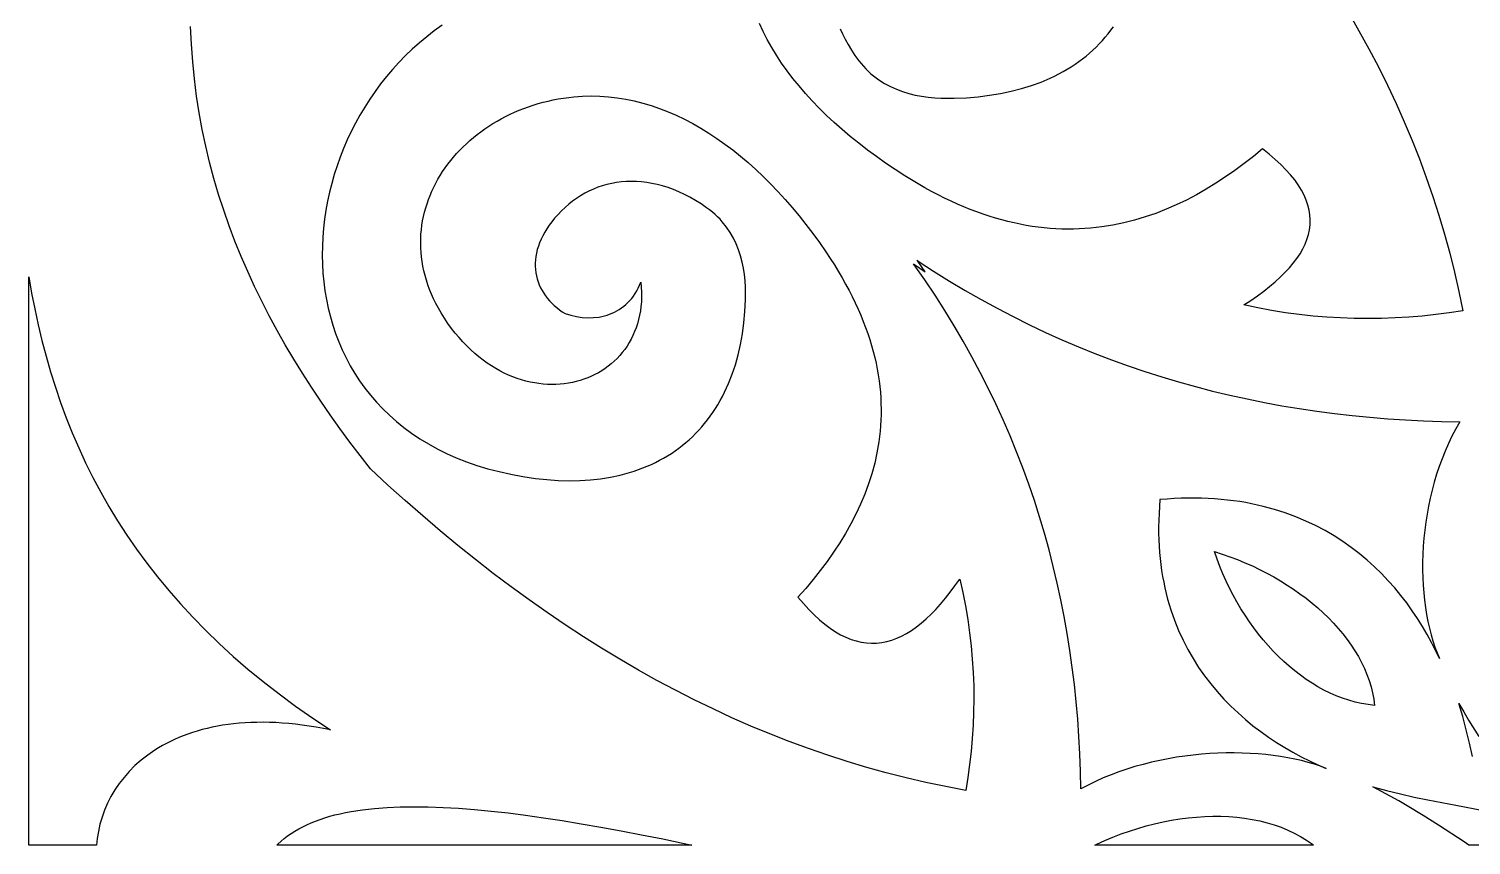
# Model space of a CAD drawing. Extents: x -375 to 375, y -1025 to 1025.
# Drawn here: x -275 to -217.3, y -925.1 to -892.4 of the extents above; entities that cross this region are included whole.
import ezdxf

# ---------------------------------------------------------------- set-up
doc = ezdxf.new("R2010")
doc.units = 0
doc.layers.add('LAYER_1', color=18, linetype='CONTINUOUS')

msp = doc.modelspace()

# ---------------------------------------------------------------- linework, layer by layer
at = {"layer": 'LAYER_1'}
for points in [[(-222.17, -891.781), (-221.758, -892.499), (-221.362, -893.221), (-220.983, -893.947), (-220.621, -894.676), (-220.275, -895.408), (-219.947, -896.144), (-219.635, -896.883), (-219.34, -897.626), (-219.063, -898.372), (-218.802, -899.122), (-218.559, -899.876), (-218.333, -900.633), (-218.125, -901.394), (-217.934, -902.159), (-217.761, -902.927), (-217.605, -903.699), (-218.143, -903.78), (-218.683, -903.849), (-219.224, -903.907), (-219.766, -903.952), (-220.309, -903.984), (-220.854, -904.004), (-221.399, -904.011), (-221.947, -904.005), (-222.495, -903.986), (-223.045, -903.953), (-223.596, -903.907), (-224.148, -903.847), (-224.702, -903.774), (-225.256, -903.686), (-225.813, -903.583), (-226.37, -903.466), (-226.09, -903.283), (-225.824, -903.1), (-225.573, -902.915), (-225.337, -902.73), (-225.116, -902.545), (-224.911, -902.358), (-224.721, -902.171), (-224.546, -901.984), (-224.388, -901.795), (-224.245, -901.606), (-224.119, -901.416), (-224.009, -901.225), (-223.917, -901.034), (-223.841, -900.841), (-223.782, -900.648), (-223.741, -900.454), (-223.717, -900.259), (-223.711, -900.063), (-223.724, -899.867), (-223.754, -899.669), (-223.803, -899.471), (-223.871, -899.271), (-223.957, -899.071), (-224.063, -898.87), (-224.188, -898.667), (-224.332, -898.464), (-224.496, -898.26), (-224.681, -898.055), (-224.885, -897.848), (-225.109, -897.641), (-225.355, -897.432), (-225.621, -897.223), (-225.983, -897.521), (-226.35, -897.807), (-226.723, -898.083), (-227.101, -898.346), (-227.484, -898.597), (-227.872, -898.835), (-228.266, -899.059), (-228.665, -899.268), (-229.07, -899.462), (-229.48, -899.64), (-229.896, -899.802), (-230.317, -899.947), (-230.743, -900.074), (-231.176, -900.183), (-231.613, -900.273), (-232.057, -900.344), (-232.281, -900.372), (-232.506, -900.394), (-232.733, -900.412), (-232.961, -900.424), (-233.19, -900.43), (-233.421, -900.432), (-233.654, -900.428), (-233.888, -900.418), (-234.123, -900.402), (-234.36, -900.381), (-234.598, -900.354), (-234.837, -900.321), (-235.079, -900.282), (-235.321, -900.237), (-235.565, -900.186), (-235.811, -900.128), (-236.058, -900.065), (-236.306, -899.994), (-236.556, -899.918), (-236.807, -899.835), (-237.06, -899.745), (-237.315, -899.649), (-237.571, -899.545), (-237.828, -899.435), (-238.087, -899.318), (-238.347, -899.194), (-238.609, -899.063), (-238.873, -898.925), (-239.138, -898.779), (-239.404, -898.627), (-239.672, -898.466), (-239.942, -898.299), (-240.329, -898.048), (-240.707, -897.793), (-241.075, -897.533), (-241.434, -897.268), (-241.782, -896.999), (-242.12, -896.726), (-242.448, -896.449), (-242.764, -896.167), (-243.069, -895.882), (-243.363, -895.593), (-243.645, -895.3), (-243.914, -895.004), (-244.172, -894.705), (-244.417, -894.402), (-244.649, -894.096), (-244.868, -893.788), (-245.074, -893.477), (-245.266, -893.163), (-245.445, -892.847), (-245.609, -892.528), (-245.758, -892.207)], [(-258.462, -892.279), (-258.774, -892.502), (-259.076, -892.735), (-259.369, -892.978), (-259.652, -893.231), (-259.925, -893.493), (-260.188, -893.764), (-260.442, -894.044), (-260.685, -894.331), (-260.918, -894.626), (-261.14, -894.928), (-261.353, -895.237), (-261.554, -895.552), (-261.745, -895.873), (-261.925, -896.199), (-262.094, -896.531), (-262.252, -896.867), (-262.399, -897.208), (-262.535, -897.552), (-262.66, -897.9), (-262.773, -898.25), (-262.874, -898.604), (-262.964, -898.959), (-263.042, -899.317), (-263.108, -899.676), (-263.162, -900.035), (-263.204, -900.395), (-263.233, -900.756), (-263.251, -901.116), (-263.256, -901.475), (-263.248, -901.833), (-263.228, -902.19), (-263.194, -902.545), (-263.148, -902.897), (-263.089, -903.247), (-263.017, -903.594), (-262.932, -903.936), (-262.833, -904.275), (-262.721, -904.61), (-262.595, -904.939), (-262.456, -905.264), (-262.303, -905.582), (-262.136, -905.895), (-261.955, -906.201), (-261.76, -906.5), (-261.551, -906.792), (-261.327, -907.077), (-261.089, -907.353), (-260.836, -907.62), (-260.569, -907.879), (-260.287, -908.128), (-259.99, -908.367), (-259.678, -908.597), (-259.351, -908.815), (-259.008, -909.023), (-258.651, -909.219), (-258.278, -909.403), (-257.889, -909.575), (-257.485, -909.734), (-257.065, -909.88), (-256.629, -910.013), (-256.177, -910.132), (-255.709, -910.236), (-255.225, -910.326), (-254.725, -910.401), (-254.263, -910.451), (-253.812, -910.482), (-253.371, -910.494), (-252.941, -910.486), (-252.521, -910.46), (-252.113, -910.415), (-251.716, -910.351), (-251.331, -910.269), (-251.143, -910.221), (-250.958, -910.169), (-250.776, -910.112), (-250.598, -910.051), (-250.422, -909.985), (-250.249, -909.915), (-250.08, -909.84), (-249.914, -909.761), (-249.751, -909.677), (-249.592, -909.589), (-249.436, -909.497), (-249.283, -909.401), (-249.134, -909.3), (-248.988, -909.195), (-248.846, -909.086), (-248.707, -908.972), (-248.571, -908.855), (-248.439, -908.733), (-248.311, -908.607), (-248.187, -908.477), (-248.066, -908.343), (-247.949, -908.205), (-247.835, -908.062), (-247.726, -907.916), (-247.62, -907.766), (-247.518, -907.611), (-247.42, -907.453), (-247.326, -907.291), (-247.235, -907.125), (-247.149, -906.955), (-246.989, -906.603), (-246.845, -906.236), (-246.717, -905.854), (-246.607, -905.457), (-246.513, -905.045), (-246.437, -904.619), (-246.379, -904.178), (-246.338, -903.724), (-246.316, -903.255), (-246.312, -903.005), (-246.317, -902.753), (-246.332, -902.5), (-246.358, -902.248), (-246.396, -901.997), (-246.448, -901.748), (-246.513, -901.502), (-246.592, -901.26), (-246.688, -901.022), (-246.8, -900.791), (-246.929, -900.566), (-247.077, -900.348), (-247.243, -900.14), (-247.334, -900.039), (-247.43, -899.94), (-247.532, -899.845), (-247.639, -899.751), (-247.751, -899.661), (-247.869, -899.574), (-248.092, -899.424), (-248.315, -899.286), (-248.538, -899.16), (-248.759, -899.046), (-248.979, -898.943), (-249.198, -898.852), (-249.415, -898.773), (-249.631, -898.705), (-249.846, -898.647), (-250.058, -898.601), (-250.268, -898.565), (-250.476, -898.54), (-250.682, -898.525), (-250.885, -898.521), (-251.086, -898.526), (-251.284, -898.541), (-251.479, -898.566), (-251.671, -898.601), (-251.86, -898.645), (-252.045, -898.698), (-252.227, -898.76), (-252.405, -898.831), (-252.58, -898.911), (-252.75, -899), (-252.916, -899.096), (-253.078, -899.201), (-253.236, -899.315), (-253.389, -899.435), (-253.537, -899.564), (-253.681, -899.7), (-253.819, -899.844), (-253.953, -899.995), (-254.067, -900.135), (-254.172, -900.276), (-254.268, -900.416), (-254.353, -900.556), (-254.43, -900.696), (-254.498, -900.836), (-254.556, -900.975), (-254.606, -901.114), (-254.647, -901.251), (-254.679, -901.388), (-254.703, -901.523), (-254.719, -901.657), (-254.727, -901.79), (-254.727, -901.92), (-254.719, -902.049), (-254.703, -902.176), (-254.68, -902.301), (-254.649, -902.424), (-254.612, -902.544), (-254.567, -902.661), (-254.515, -902.776), (-254.457, -902.887), (-254.392, -902.996), (-254.32, -903.101), (-254.242, -903.203), (-254.158, -903.302), (-254.068, -903.396), (-253.972, -903.487), (-253.871, -903.573), (-253.763, -903.656), (-253.651, -903.734), (-253.533, -903.807), (-253.305, -903.878), (-253.076, -903.93), (-252.847, -903.964), (-252.62, -903.978), (-252.396, -903.973), (-252.176, -903.948), (-252.068, -903.928), (-251.962, -903.904), (-251.857, -903.874), (-251.755, -903.839), (-251.654, -903.799), (-251.555, -903.753), (-251.459, -903.703), (-251.366, -903.647), (-251.275, -903.586), (-251.187, -903.52), (-251.102, -903.448), (-251.021, -903.371), (-250.943, -903.289), (-250.868, -903.201), (-250.797, -903.108), (-250.73, -903.009), (-250.667, -902.905), (-250.608, -902.795), (-250.553, -902.68), (-250.503, -902.559), (-250.486, -902.76), (-250.476, -902.957), (-250.476, -903.149), (-250.483, -903.338), (-250.499, -903.522), (-250.523, -903.702), (-250.554, -903.878), (-250.593, -904.048), (-250.639, -904.215), (-250.692, -904.376), (-250.752, -904.533), (-250.819, -904.685), (-250.892, -904.831), (-250.971, -904.973), (-251.057, -905.11), (-251.148, -905.241), (-251.245, -905.367), (-251.348, -905.488), (-251.456, -905.603), (-251.568, -905.713), (-251.686, -905.817), (-251.809, -905.915), (-251.935, -906.008), (-252.067, -906.094), (-252.202, -906.175), (-252.341, -906.249), (-252.484, -906.318), (-252.63, -906.38), (-252.779, -906.436), (-252.932, -906.486), (-253.087, -906.529), (-253.245, -906.565), (-253.405, -906.595), (-253.568, -906.618), (-253.733, -906.635), (-253.9, -906.644), (-254.068, -906.647), (-254.238, -906.642), (-254.409, -906.63), (-254.581, -906.611), (-254.753, -906.585), (-254.927, -906.552), (-255.101, -906.511), (-255.275, -906.462), (-255.449, -906.406), (-255.623, -906.342), (-255.797, -906.27), (-255.97, -906.191), (-256.143, -906.103), (-256.314, -906.008), (-256.484, -905.904), (-256.653, -905.792), (-256.821, -905.672), (-256.986, -905.543), (-257.15, -905.406), (-257.311, -905.261), (-257.47, -905.106), (-257.627, -904.943), (-257.78, -904.772), (-257.931, -904.591), (-258.078, -904.402), (-258.223, -904.203), (-258.363, -903.995), (-258.5, -903.778), (-258.608, -903.592), (-258.708, -903.406), (-258.799, -903.22), (-258.883, -903.033), (-258.959, -902.846), (-259.028, -902.659), (-259.089, -902.473), (-259.143, -902.287), (-259.189, -902.101), (-259.227, -901.915), (-259.259, -901.73), (-259.284, -901.546), (-259.301, -901.362), (-259.312, -901.179), (-259.316, -900.997), (-259.313, -900.816), (-259.304, -900.636), (-259.288, -900.458), (-259.266, -900.28), (-259.237, -900.104), (-259.202, -899.93), (-259.161, -899.757), (-259.114, -899.585), (-259.061, -899.416), (-259.002, -899.248), (-258.938, -899.082), (-258.868, -898.918), (-258.792, -898.757), (-258.711, -898.597), (-258.624, -898.44), (-258.533, -898.285), (-258.436, -898.133), (-258.334, -897.983), (-258.227, -897.836), (-258.115, -897.692), (-257.998, -897.551), (-257.877, -897.412), (-257.751, -897.277), (-257.62, -897.145), (-257.486, -897.016), (-257.346, -896.89), (-257.203, -896.768), (-257.056, -896.65), (-256.904, -896.535), (-256.749, -896.423), (-256.59, -896.316), (-256.427, -896.212), (-256.26, -896.113), (-256.09, -896.017), (-255.917, -895.926), (-255.74, -895.839), (-255.56, -895.757), (-255.377, -895.679), (-255.19, -895.605), (-255.001, -895.536), (-254.809, -895.472), (-254.614, -895.413), (-254.416, -895.358), (-254.216, -895.309), (-254.014, -895.265), (-253.809, -895.226), (-253.602, -895.192), (-253.392, -895.164), (-253.181, -895.141), (-252.833, -895.115), (-252.486, -895.106), (-252.14, -895.113), (-251.795, -895.137), (-251.451, -895.176), (-251.108, -895.231), (-250.766, -895.302), (-250.426, -895.388), (-250.087, -895.489), (-249.751, -895.605), (-249.416, -895.735), (-249.083, -895.879), (-248.753, -896.037), (-248.425, -896.209), (-248.1, -896.394), (-247.777, -896.593), (-247.457, -896.804), (-247.14, -897.028), (-246.826, -897.264), (-246.516, -897.513), (-246.209, -897.773), (-245.905, -898.045), (-245.605, -898.328), (-245.309, -898.622), (-245.017, -898.927), (-244.73, -899.243), (-244.446, -899.569), (-244.167, -899.904), (-243.893, -900.25), (-243.623, -900.605), (-243.358, -900.97), (-243.098, -901.343), (-242.924, -901.603), (-242.758, -901.862), (-242.6, -902.119), (-242.449, -902.374), (-242.306, -902.628), (-242.17, -902.881), (-242.041, -903.132), (-241.92, -903.381), (-241.806, -903.63), (-241.699, -903.876), (-241.599, -904.122), (-241.506, -904.366), (-241.419, -904.608), (-241.34, -904.849), (-241.267, -905.089), (-241.201, -905.327), (-241.142, -905.563), (-241.089, -905.799), (-241.042, -906.033), (-241.002, -906.265), (-240.967, -906.496), (-240.939, -906.726), (-240.917, -906.954), (-240.901, -907.181), (-240.891, -907.407), (-240.887, -907.631), (-240.888, -907.853), (-240.895, -908.075), (-240.908, -908.295), (-240.926, -908.513), (-240.949, -908.73), (-240.978, -908.946), (-241.051, -909.374), (-241.144, -909.796), (-241.257, -910.213), (-241.389, -910.624), (-241.54, -911.03), (-241.708, -911.431), (-241.892, -911.827), (-242.094, -912.217), (-242.311, -912.602), (-242.543, -912.981), (-242.789, -913.356), (-243.049, -913.726), (-243.322, -914.09), (-243.608, -914.449), (-243.906, -914.803), (-244.214, -915.152), (-243.997, -915.409), (-243.781, -915.646), (-243.566, -915.862), (-243.352, -916.059), (-243.139, -916.237), (-242.927, -916.395), (-242.716, -916.534), (-242.507, -916.655), (-242.298, -916.757), (-242.09, -916.84), (-241.883, -916.905), (-241.678, -916.952), (-241.473, -916.982), (-241.269, -916.994), (-241.066, -916.988), (-240.864, -916.965), (-240.663, -916.925), (-240.462, -916.869), (-240.263, -916.796), (-240.064, -916.706), (-239.866, -916.601), (-239.669, -916.479), (-239.473, -916.342), (-239.277, -916.189), (-239.083, -916.021), (-238.889, -915.837), (-238.696, -915.639), (-238.503, -915.426), (-238.311, -915.198), (-238.12, -914.956), (-237.93, -914.7), (-237.74, -914.43), (-237.619, -914.968), (-237.512, -915.504), (-237.421, -916.039), (-237.345, -916.573), (-237.283, -917.105), (-237.235, -917.636), (-237.201, -918.167), (-237.181, -918.695), (-237.175, -919.223), (-237.182, -919.749), (-237.203, -920.275), (-237.237, -920.798), (-237.283, -921.321), (-237.342, -921.842), (-237.414, -922.362), (-237.498, -922.881), (-238.299, -922.731), (-239.096, -922.564), (-239.889, -922.38), (-240.678, -922.179), (-241.463, -921.962), (-242.245, -921.727), (-243.023, -921.476), (-243.797, -921.208), (-244.567, -920.924), (-245.334, -920.624), (-246.097, -920.307), (-246.856, -919.974), (-247.612, -919.624), (-248.365, -919.259), (-249.113, -918.878), (-249.859, -918.48), (-250.6, -918.067), (-251.338, -917.638), (-252.073, -917.194), (-252.804, -916.734), (-253.532, -916.258), (-254.257, -915.767), (-254.978, -915.26), (-255.695, -914.739), (-256.41, -914.202), (-257.121, -913.65), (-257.829, -913.083), (-258.533, -912.501), (-259.235, -911.904), (-259.933, -911.292), (-260.627, -910.666), (-261.319, -910.025), (-261.737, -909.491), (-262.146, -908.953), (-262.547, -908.41), (-262.937, -907.864), (-263.318, -907.313), (-263.689, -906.758), (-264.049, -906.197), (-264.398, -905.632), (-264.735, -905.062), (-265.061, -904.486), (-265.375, -903.905), (-265.676, -903.319), (-265.965, -902.726), (-266.24, -902.128), (-266.502, -901.524), (-266.749, -900.913), (-266.983, -900.296), (-267.201, -899.672), (-267.404, -899.042), (-267.592, -898.404), (-267.764, -897.76), (-267.92, -897.108), (-268.059, -896.449), (-268.181, -895.782), (-268.286, -895.108), (-268.373, -894.426), (-268.442, -893.735), (-268.492, -893.037), (-268.523, -892.33)], [(-242.525, -892.417), (-242.43, -892.628), (-242.324, -892.841), (-242.206, -893.054), (-242.075, -893.269), (-241.932, -893.484), (-241.777, -893.7), (-241.686, -893.813), (-241.592, -893.921), (-241.496, -894.024), (-241.396, -894.122), (-241.294, -894.215), (-241.189, -894.302), (-240.973, -894.463), (-240.747, -894.606), (-240.514, -894.73), (-240.274, -894.838), (-240.028, -894.93), (-239.777, -895.007), (-239.522, -895.07), (-239.263, -895.119), (-239.003, -895.156), (-238.741, -895.181), (-238.479, -895.196), (-238.218, -895.201), (-237.959, -895.196), (-237.472, -895.175), (-237.001, -895.136), (-236.544, -895.08), (-236.102, -895.006), (-235.675, -894.916), (-235.263, -894.809), (-234.867, -894.687), (-234.486, -894.548), (-234.122, -894.393), (-233.945, -894.31), (-233.773, -894.223), (-233.605, -894.132), (-233.441, -894.037), (-233.281, -893.939), (-233.125, -893.837), (-232.973, -893.731), (-232.826, -893.622), (-232.682, -893.509), (-232.543, -893.392), (-232.408, -893.272), (-232.278, -893.149), (-232.152, -893.022), (-232.03, -892.891), (-231.912, -892.757), (-231.799, -892.62), (-231.69, -892.479), (-231.585, -892.335)], [(-217.217, -921.524), (-217.339, -920.989), (-217.468, -920.457), (-217.607, -919.929), (-217.757, -919.404), (-217.568, -919.738), (-217.371, -920.07), (-216.967, -920.72)], [(-212.642, -925.069), (-217.357, -925.069), (-217.554, -924.939), (-218.58, -924.267), (-219.184, -923.886), (-219.83, -923.495), (-220.165, -923.3), (-220.507, -923.108), (-220.853, -922.921), (-221.202, -922.74), (-220.654, -922.886), (-220.103, -923.02), (-219.551, -923.145), (-218.997, -923.261), (-217.886, -923.477), (-216.775, -923.68)]]:
    msp.add_lwpolyline(points, dxfattribs=at)
for points in [[(-239.409, -901.713), (-238.783, -902.118), (-238.153, -902.51), (-237.52, -902.887), (-236.884, -903.25), (-236.244, -903.599), (-235.6, -903.933), (-234.953, -904.254), (-234.303, -904.562), (-233.649, -904.855), (-232.992, -905.136), (-232.331, -905.403), (-231.668, -905.656), (-231, -905.897), (-230.33, -906.124), (-229.656, -906.339), (-228.979, -906.541), (-228.299, -906.731), (-227.616, -906.908), (-226.929, -907.072), (-226.239, -907.224), (-225.546, -907.365), (-224.85, -907.493), (-224.151, -907.609), (-223.449, -907.714), (-222.744, -907.807), (-222.035, -907.889), (-221.324, -907.959), (-220.61, -908.018), (-219.892, -908.065), (-219.172, -908.102), (-218.449, -908.128), (-217.723, -908.143), (-217.884, -908.426), (-218.036, -908.715), (-218.178, -909.009), (-218.31, -909.309), (-218.433, -909.614), (-218.546, -909.923), (-218.65, -910.235), (-218.745, -910.55), (-218.83, -910.868), (-218.907, -911.188), (-218.975, -911.51), (-219.034, -911.832), (-219.084, -912.154), (-219.126, -912.476), (-219.159, -912.798), (-219.184, -913.118), (-219.201, -913.436), (-219.21, -913.752), (-219.21, -914.064), (-219.203, -914.373), (-219.188, -914.678), (-219.165, -914.979), (-219.135, -915.274), (-219.098, -915.563), (-219.053, -915.846), (-219, -916.122), (-218.941, -916.391), (-218.874, -916.652), (-218.801, -916.904), (-218.721, -917.147), (-218.634, -917.38), (-218.541, -917.604), (-218.693, -917.282), (-218.857, -916.96), (-219.032, -916.64), (-219.218, -916.321), (-219.416, -916.006), (-219.626, -915.693), (-219.848, -915.385), (-220.081, -915.082), (-220.327, -914.785), (-220.586, -914.494), (-220.857, -914.21), (-221.14, -913.935), (-221.437, -913.668), (-221.746, -913.41), (-222.069, -913.163), (-222.405, -912.927), (-222.755, -912.702), (-223.118, -912.49), (-223.495, -912.291), (-223.886, -912.106), (-224.291, -911.936), (-224.71, -911.781), (-225.144, -911.643), (-225.593, -911.521), (-225.822, -911.467), (-226.056, -911.417), (-226.293, -911.372), (-226.534, -911.332), (-226.779, -911.297), (-227.027, -911.266), (-227.279, -911.241), (-227.535, -911.22), (-227.795, -911.205), (-228.059, -911.195), (-228.327, -911.19), (-228.598, -911.191), (-228.874, -911.197), (-229.153, -911.209), (-229.437, -911.227), (-229.724, -911.251), (-229.747, -911.528), (-229.763, -911.801), (-229.774, -912.07), (-229.779, -912.335), (-229.778, -912.597), (-229.772, -912.855), (-229.759, -913.109), (-229.742, -913.359), (-229.719, -913.605), (-229.691, -913.848), (-229.658, -914.088), (-229.619, -914.323), (-229.576, -914.555), (-229.528, -914.783), (-229.475, -915.008), (-229.418, -915.229), (-229.289, -915.661), (-229.143, -916.078), (-228.98, -916.481), (-228.801, -916.871), (-228.607, -917.247), (-228.398, -917.61), (-228.176, -917.959), (-227.941, -918.295), (-227.694, -918.618), (-227.435, -918.928), (-227.167, -919.226), (-226.888, -919.511), (-226.6, -919.783), (-226.304, -920.043), (-226.001, -920.292), (-225.691, -920.528), (-225.376, -920.752), (-225.055, -920.965), (-224.729, -921.166), (-224.401, -921.356), (-224.069, -921.535), (-223.736, -921.703), (-223.401, -921.859), (-223.066, -922.005), (-223.298, -921.917), (-223.542, -921.835), (-223.795, -921.759), (-224.057, -921.69), (-224.329, -921.627), (-224.609, -921.572), (-224.896, -921.523), (-225.191, -921.481), (-225.492, -921.446), (-225.798, -921.418), (-226.111, -921.398), (-226.428, -921.385), (-226.749, -921.379), (-227.074, -921.381), (-227.402, -921.391), (-227.733, -921.408), (-228.065, -921.433), (-228.399, -921.466), (-228.733, -921.508), (-229.068, -921.557), (-229.402, -921.614), (-229.736, -921.68), (-230.068, -921.755), (-230.397, -921.838), (-230.724, -921.929), (-231.048, -922.029), (-231.368, -922.138), (-231.683, -922.256), (-231.994, -922.383), (-232.299, -922.52), (-232.597, -922.665), (-232.889, -922.82), (-232.904, -922.118), (-232.93, -921.419), (-232.968, -920.722), (-233.017, -920.029), (-233.077, -919.338), (-233.149, -918.651), (-233.233, -917.966), (-233.329, -917.284), (-233.437, -916.605), (-233.557, -915.929), (-233.69, -915.256), (-233.835, -914.587), (-233.993, -913.92), (-234.163, -913.256), (-234.347, -912.595), (-234.543, -911.938), (-234.753, -911.283), (-234.975, -910.632), (-235.211, -909.984), (-235.461, -909.339), (-235.724, -908.697), (-236.001, -908.059), (-236.292, -907.424), (-236.597, -906.792), (-236.917, -906.163), (-237.25, -905.538), (-237.598, -904.916), (-237.96, -904.297), (-238.337, -903.682), (-238.729, -903.07), (-239.136, -902.462), (-239.558, -901.857), (-239.592, -901.824), (-239.572, -901.837), (-239.586, -901.819), (-239.553, -901.85), (-239.121, -902.135), (-239.416, -901.718), (-239.449, -901.686), (-239.429, -901.7), (-239.442, -901.68)], [(-274.889, -902.987), (-274.765, -903.625), (-274.628, -904.259), (-274.477, -904.889), (-274.312, -905.516), (-274.133, -906.138), (-273.939, -906.755), (-273.729, -907.369), (-273.504, -907.977), (-273.262, -908.582), (-273.004, -909.181), (-272.729, -909.775), (-272.435, -910.365), (-272.124, -910.949), (-271.794, -911.528), (-271.446, -912.102), (-271.077, -912.67), (-270.689, -913.233), (-270.281, -913.79), (-269.852, -914.341), (-269.402, -914.886), (-268.93, -915.425), (-268.436, -915.958), (-267.919, -916.485), (-267.38, -917.005), (-266.817, -917.519), (-266.23, -918.027), (-265.618, -918.527), (-264.982, -919.021), (-264.321, -919.508), (-263.634, -919.988), (-262.921, -920.46), (-263.212, -920.403), (-263.498, -920.351), (-263.779, -920.306), (-264.057, -920.267), (-264.329, -920.234), (-264.597, -920.207), (-264.86, -920.186), (-265.119, -920.171), (-265.373, -920.161), (-265.623, -920.157), (-265.868, -920.158), (-266.108, -920.165), (-266.344, -920.177), (-266.575, -920.194), (-266.802, -920.217), (-267.024, -920.244), (-267.242, -920.276), (-267.455, -920.312), (-267.663, -920.354), (-267.867, -920.4), (-268.066, -920.45), (-268.261, -920.505), (-268.451, -920.564), (-268.636, -920.627), (-268.817, -920.694), (-268.993, -920.766), (-269.165, -920.841), (-269.332, -920.919), (-269.495, -921.002), (-269.653, -921.088), (-269.806, -921.177), (-269.955, -921.27), (-270.239, -921.465), (-270.504, -921.672), (-270.752, -921.89), (-270.981, -922.119), (-271.191, -922.358), (-271.384, -922.606), (-271.558, -922.861), (-271.713, -923.124), (-271.851, -923.394), (-271.97, -923.669), (-272.071, -923.949), (-272.153, -924.233), (-272.217, -924.52), (-272.263, -924.81), (-272.287, -925.069), (-275, -925.069), (-275, -902.345)], [(-227.234, -913.427), (-226.926, -913.535), (-226.622, -913.651), (-226.322, -913.774), (-226.027, -913.905), (-225.737, -914.044), (-225.452, -914.189), (-225.173, -914.342), (-224.9, -914.501), (-224.633, -914.666), (-224.374, -914.838), (-224.121, -915.015), (-223.876, -915.198), (-223.639, -915.387), (-223.41, -915.581), (-223.19, -915.78), (-222.979, -915.984), (-222.777, -916.193), (-222.585, -916.406), (-222.403, -916.623), (-222.231, -916.845), (-222.07, -917.07), (-221.921, -917.298), (-221.782, -917.53), (-221.656, -917.765), (-221.542, -918.003), (-221.44, -918.244), (-221.352, -918.487), (-221.277, -918.732), (-221.215, -918.979), (-221.168, -919.228), (-221.134, -919.479), (-221.394, -919.449), (-221.653, -919.405), (-221.91, -919.348), (-222.164, -919.277), (-222.417, -919.194), (-222.667, -919.098), (-222.914, -918.989), (-223.159, -918.869), (-223.4, -918.737), (-223.638, -918.594), (-223.872, -918.44), (-224.103, -918.276), (-224.329, -918.101), (-224.551, -917.917), (-224.769, -917.724), (-224.981, -917.521), (-225.189, -917.309), (-225.392, -917.089), (-225.589, -916.861), (-225.78, -916.626), (-225.965, -916.383), (-226.145, -916.133), (-226.317, -915.876), (-226.483, -915.614), (-226.643, -915.345), (-226.795, -915.07), (-226.94, -914.791), (-227.077, -914.506), (-227.207, -914.217), (-227.328, -913.924), (-227.441, -913.627), (-227.546, -913.327)], [(-259.011, -923.538), (-258.416, -923.559), (-257.799, -923.594), (-257.161, -923.643), (-256.501, -923.706), (-255.82, -923.782), (-255.118, -923.871), (-254.394, -923.972), (-253.65, -924.086), (-252.886, -924.211), (-252.101, -924.348), (-251.296, -924.496), (-250.472, -924.655), (-249.628, -924.824), (-248.764, -925.004), (-248.46, -925.069), (-265.073, -925.069), (-265.029, -925.025), (-264.907, -924.912), (-264.778, -924.804), (-264.642, -924.7), (-264.501, -924.602), (-264.353, -924.508), (-264.199, -924.418), (-264.039, -924.333), (-263.873, -924.253), (-263.7, -924.177), (-263.522, -924.105), (-263.338, -924.038), (-263.147, -923.976), (-262.95, -923.917), (-262.748, -923.863), (-262.539, -923.813), (-262.325, -923.768), (-262.105, -923.726), (-261.646, -923.656), (-261.165, -923.601), (-260.66, -923.562), (-260.133, -923.539), (-259.583, -923.531)], [(-227.283, -923.916), (-226.963, -923.93), (-226.647, -923.955), (-226.336, -923.991), (-226.031, -924.04), (-225.732, -924.101), (-225.44, -924.174), (-225.155, -924.259), (-224.877, -924.356), (-224.608, -924.466), (-224.347, -924.589), (-224.096, -924.724), (-223.855, -924.872), (-223.624, -925.034), (-223.579, -925.069), (-232.325, -925.069), (-232.254, -925.034), (-231.932, -924.887), (-231.606, -924.75), (-231.276, -924.623), (-230.945, -924.505), (-230.611, -924.398), (-230.276, -924.302), (-229.94, -924.215), (-229.603, -924.14), (-229.267, -924.075), (-228.932, -924.021), (-228.597, -923.977), (-228.265, -923.945), (-227.934, -923.924), (-227.607, -923.915)]]:
    msp.add_lwpolyline(points, close=True, dxfattribs=at)

doc.saveas('drawing.dxf')
